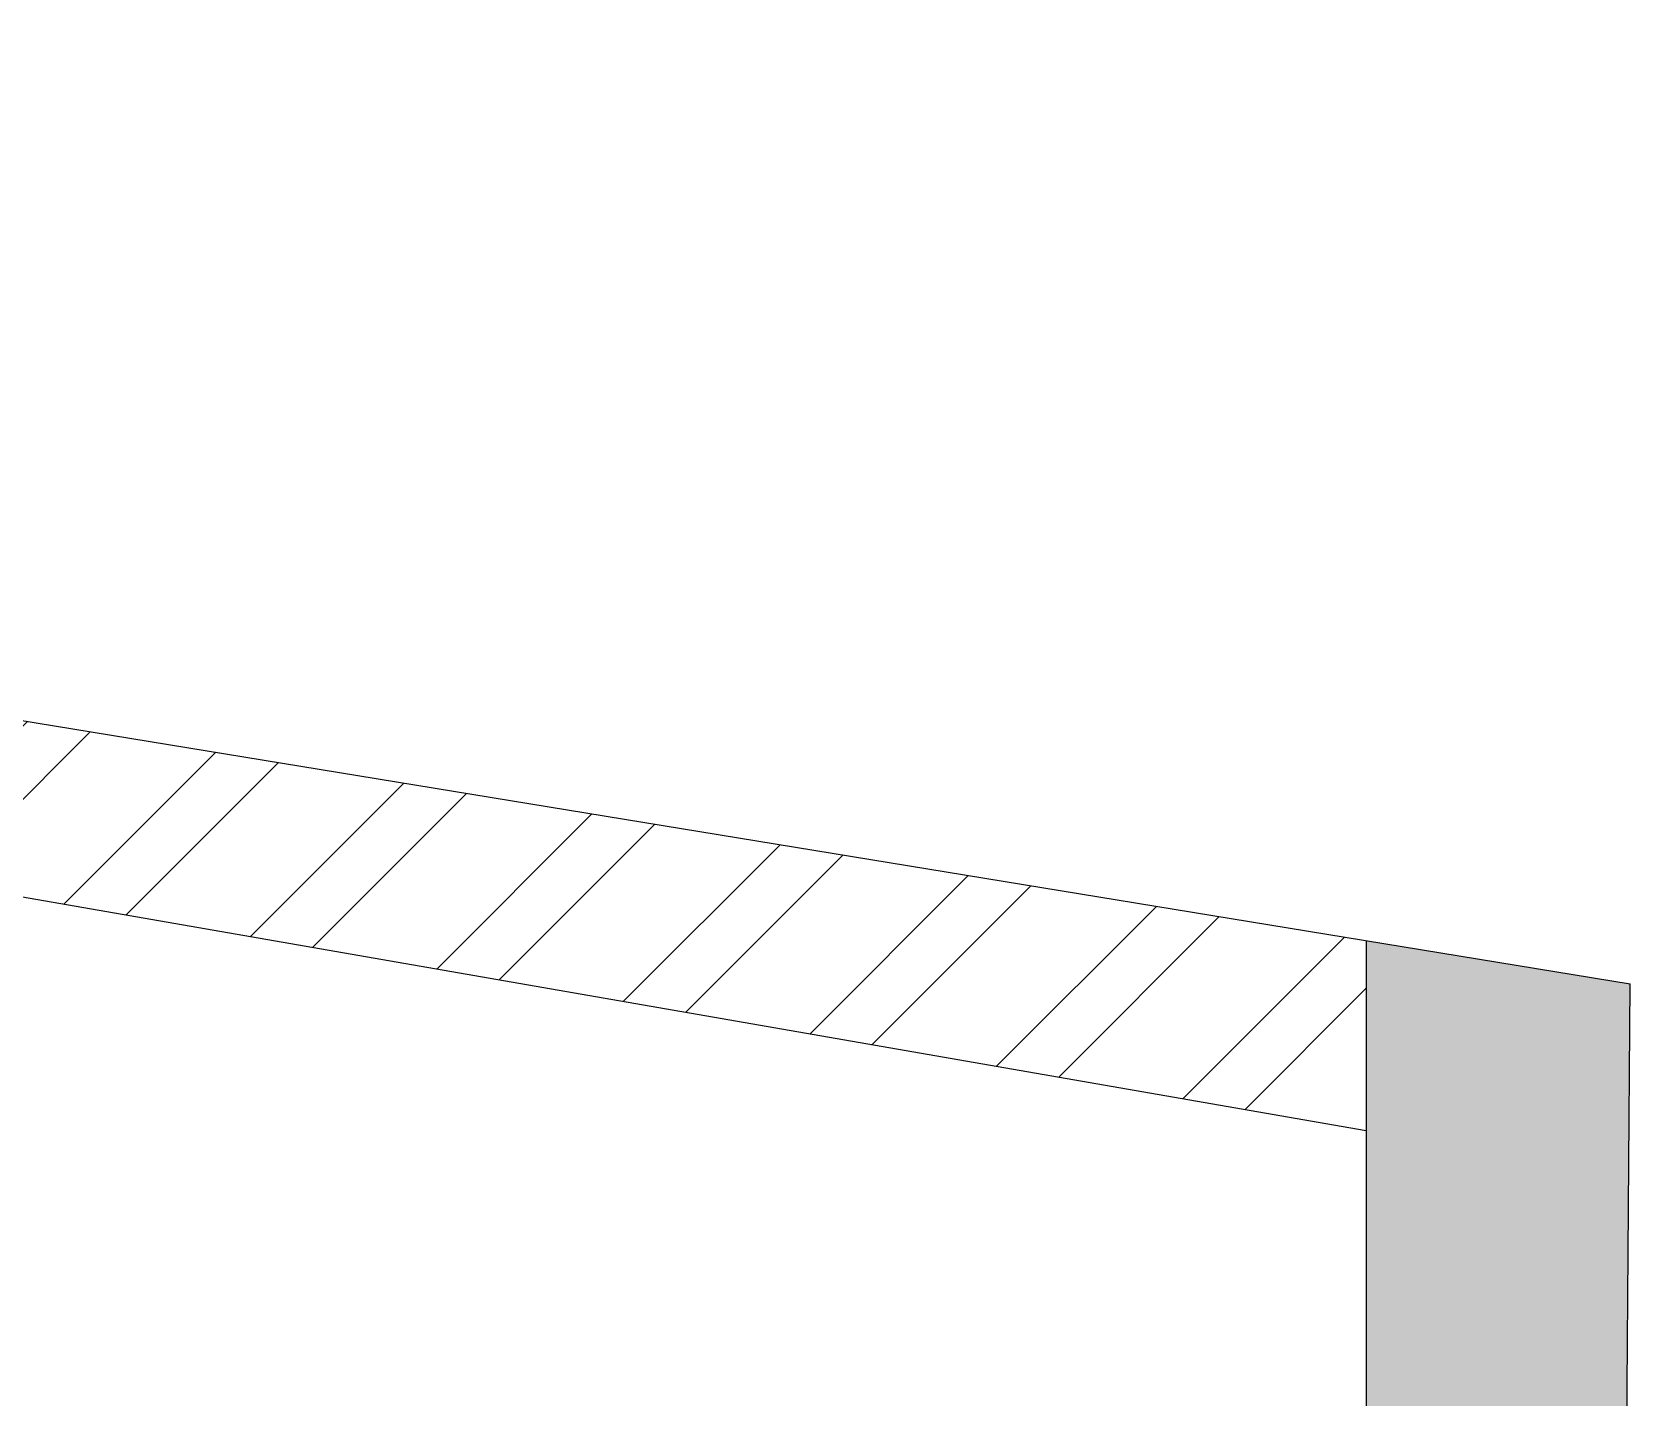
# Model space of a CAD drawing. Header units: feet. Extents: x 3550171 to 3562269, y -5726503 to -5719190.
# Drawn here: x 3560550 to 3562269, y -5720658 to -5719190 of the extents above; entities that cross this region are included whole.
import ezdxf

# ---------------------------------------------------------------- set-up
doc = ezdxf.new("R2010")
doc.units = ezdxf.units.FT
doc.header["$LTSCALE"] = 33
doc.header["$MEASUREMENT"] = 0
doc.layers.add('A-WALL', color=1, linetype='Continuous')
doc.layers.add('column', color=10, linetype='Continuous')
for name, color, linetype, lineweight in [('A-WALL HATCH', 251, 'Continuous', 0), ('column hatch', 5, 'Continuous', 0), ('LENS_DIMENSION', 193, 'Continuous', 0)]:
    doc.layers.add(name, color=color, linetype=linetype, lineweight=lineweight)

# ---------------------------------------------------------------- blocks, each defined once
blk = doc.blocks.new('A$Cf267f9f8')
at = {"layer": 'A-WALL HATCH'}
h = blk.add_hatch(dxfattribs=at)
h.set_pattern_fill('ANSI32', color=256, scale=444)
h.set_pattern_definition([(45, (-3580354.09094798, 5467886.612919216), (-117.7332790675601, 117.7332790675601), []), (45, (-3580275.602095399, 5467886.612919216), (-117.7332790675601, 117.7332790675601), [])])
h.paths.add_polyline_path([(-3603.277527810075, 397.8687772005796), (-3603.277527810075, -52.85434616729617), (-273.6109754173085, -4.013437515124678), (-273.6109754173085, 226.0113048069179), (-3373.277527810075, 180.5441300747916), (-3373.277527810075, 630.5441300747916), (-12022.42989918403, 530.5158565687015), (-12022.42987415381, 529.9487071298062), (-12022.69911087677, 300.497362209484)])
h.paths.add_polyline_path([(6.394882327876985, 896.0113048069178), (40.89280711021274, 5729.646860999986), (-189.1130506340414, 5729.646860999986), (-223.6109754173085, 896.0113048069178)])
h.paths.add_polyline_path([(-239.1130506340414, 6079.646860999986), (-239.1130506340414, 6283.680846070871), (-3339.294705501758, 6791.444319458449), (-3339.294705501758, 6618.890937931948)])
h.paths.add_polyline_path([(-3689.279879322276, 6615.702143767954), (-3689.279879322276, 6848.766666106778), (-6205.271248946898, 7260.848491972312), (-6219.708468914031, 7260.71560176685), (-6219.708468914031, 7030.148570735113)])
h.paths.add_polyline_path([(-6569.693642735479, 7027.454698693007), (-6569.693642735479, 7257.494095011117), (-11672.69911087677, 7210.522486440837), (-11672.69911087677, 6980.512743109837)])
at = {"layer": 'column hatch'}
h = blk.add_hatch(color=251, dxfattribs=at)
h.dxf.hatch_style = 1
h.paths.add_polyline_path([(-11672.69911087677, 6630.512743109837), (-11672.69911087677, 7210.522486440837), (-12022.69911087677, 7207.300843214617), (-12022.69911087677, 6630.512743109837)])
h.paths.add_polyline_path([(-6219.708468914031, 6680.691031628288), (-6219.708468914031, 7260.71560176685), (-6569.693642735479, 7257.494095011117), (-6569.693642735481, 6677.469524872489)])
h.paths.add_polyline_path([(-3339.294705501758, 6269.466111416928), (-3339.294705501758, 6791.444319458449), (-3689.279879322276, 6848.766666106778), (-3689.279879322276, 6266.244604661129)])
h.paths.add_polyline_path([(40.89280711021274, 5729.646860999986), (44.51543279271573, 6237.226734690368), (-239.1130506340414, 6283.680846070871), (-239.1130506340414, 5729.646860999986)])
h.paths.add_polyline_path([(0, 0), (6.394882327876985, 896.0113048069178), (-273.6109754173085, 896.0113048069178), (-273.6109754173085, -4.013437515124678)])
at = {"layer": 'A-WALL'}
for p, q in [((-6205.271248946898, 7260.848491972312), (44.51543279271573, 6237.226734690368)), ((-3339.294705501758, 6618.890937931948), (-239.1130506340414, 6079.646860999986)), ((0, 0), (44.51543279271573, 6237.226734690368))]:
    blk.add_line(p, q, dxfattribs=at)
at = {"layer": 'column'}
blk.add_line((-239.1130506340414, 6283.680846070871), (-239.1130506340414, 5729.646860999986), dxfattribs=at)

msp = doc.modelspace()

# ---------------------------------------------------------------- block references
at = {"layer": 'LENS_DIMENSION'}
msp.add_blockref('A$Cf267f9f8', (3562224.003077798, -5726450.598659016), dxfattribs=at)

doc.saveas('drawing.dxf')
